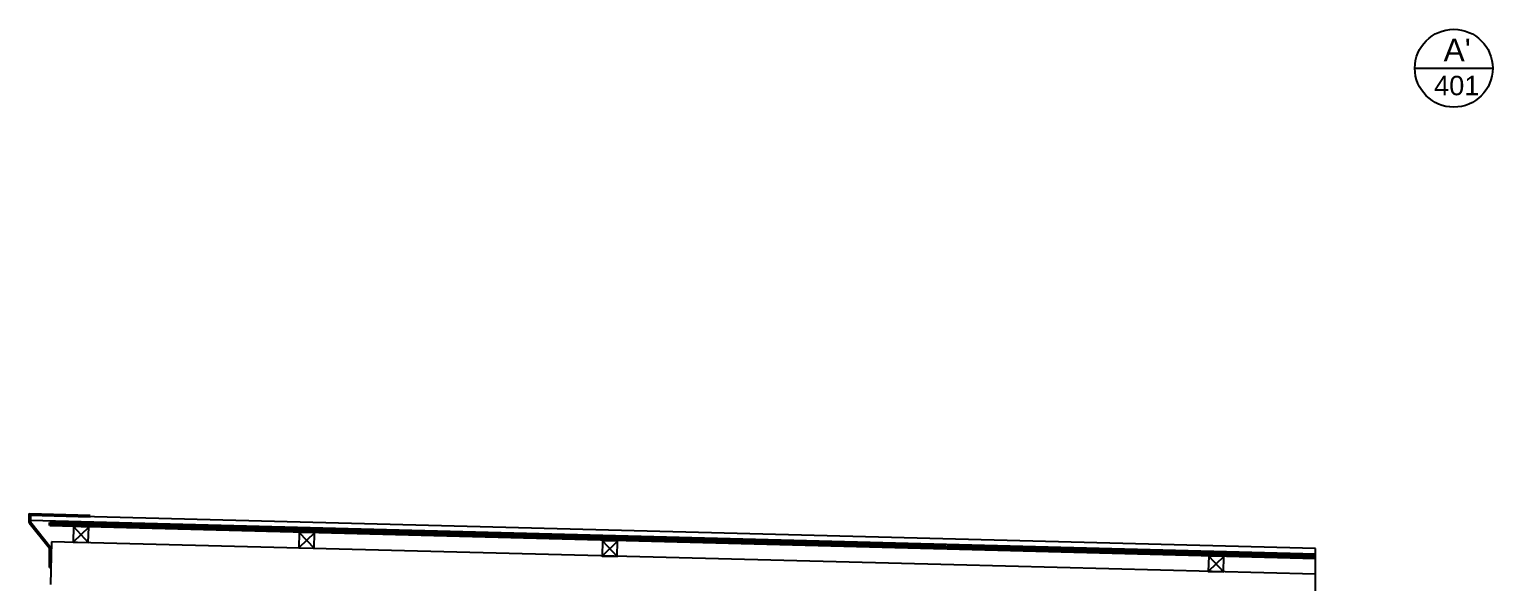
# Model space of a CAD drawing. Header units: millimetres. Extents: x -34406 to 2004, y -1078 to 14557.
# Drawn here: x 29.5 to 512.2, y -167.1 to 15.2 of the extents above; entities that cross this region are included whole.
import ezdxf

# ---------------------------------------------------------------- set-up
doc = ezdxf.new("R2010")
doc.units = ezdxf.units.MM
doc.header["$LTSCALE"] = 0.5
doc.layers.add('A-ANNO-SYMB', color=1, linetype='Continuous')
doc.layers.add('A-SECT-PATT', color=254, linetype='Continuous')
doc.layers.add('A-SECT-MCUT', color=254, linetype='Continuous', lineweight=35)
pattern_1 = [(45, (947.48017, -902.038), (-0.2245064, 0.2245064), [])]

msp = doc.modelspace()

# ---------------------------------------------------------------- hatches: boundary and pattern name
at = {"layer": 'A-SECT-PATT', "transparency": 33554687}
h = msp.add_hatch(dxfattribs=at)
h.set_pattern_fill('ANSI31', color=256, scale=0.1)
h.set_pattern_definition(pattern_1)
h.paths.add_polyline_path([(36.29, -147.55), (36.29, -148.55), (107.83, -150.4), (108.06, -149.41)])
h = msp.add_hatch(dxfattribs=at)
h.set_pattern_fill('ANSI31', color=256, scale=0.1)
h.set_pattern_definition(pattern_1)
h.paths.add_polyline_path([(108.06, -149.41), (107.83, -150.4), (262.59, -154.42), (262.33, -153.41)])
h.paths.add_polyline_path([(262.33, -153.41), (262.59, -154.42), (331.87, -156.21), (331.86, -155.21)])
h.paths.add_polyline_path([(359.47, -155.93), (332.1, -155.22), (332.11, -156.22), (359.77, -156.94)])
h.paths.add_polyline_path([(359.47, -155.93), (359.77, -156.94), (453.74, -159.37), (453.74, -158.37)])

# ---------------------------------------------------------------- linework, layer by layer
for p, q in [((453.74, -157.92), (29.84, -146.9)), ((453.74, -156.12), (29.89, -145.1)), ((334.41, -161.51), (36.87, -153.9)), ((332.11, -156.38), (332.11, -156.38)), ((453.74, -259.06), (453.74, -156.12)), ((453.74, -164.59), (334.41, -161.51))]:
    msp.add_line(p, q)
msp.add_lwpolyline([(36.87, -153.9), (36.56, -167.91)])
at = {"layer": 'A-ANNO-SYMB'}
msp.add_line((486.48, 2.33), (512.16, 2.33), dxfattribs=at)
msp.add_circle((499.32, 2.33), 12.84, dxfattribs=at)
at = {"layer": 'A-SECT-MCUT'}
for p, q in [((331.86, -155.21), (36.28, -147.55)), ((36.29, -148.55), (36.29, -147.55)), ((331.87, -156.21), (36.33, -148.55)), ((49.64, -145.32), (49.63, -145.62)), ((331.87, -156.21), (331.86, -155.21)), ((453.74, -158.37), (332.1, -155.22)), ((332.11, -156.22), (332.1, -155.22)), ((453.74, -159.37), (332.11, -156.22))]:
    msp.add_line(p, q, dxfattribs=at)
for points in [[(49.64, -145.32), (29.54, -144.76), (29.54, -147.48), (36.21, -155.92), (36.21, -162.34)], [(49.63, -145.62), (29.84, -145.07), (29.84, -147.37), (36.51, -155.82), (36.51, -162.35)]]:
    msp.add_lwpolyline(points, dxfattribs=at)
at = {"layer": 'A-SECT-PATT'}
for p, q in [((49.15, -149), (44.02, -153.96)), ((44.15, -148.87), (49.02, -154.09)), ((123.59, -150.95), (118.46, -155.9)), ((118.59, -150.82), (123.46, -156.03)), ((223.55, -153.65), (218.42, -158.61)), ((218.56, -153.52), (223.42, -158.74)), ((423.49, -158.72), (418.36, -163.68)), ((418.49, -158.59), (423.35, -163.81)), ((36.21, -162.34), (36.48, -162.34))]:
    msp.add_line(p, q, dxfattribs=at)
for points in [[(49.15, -149), (44.15, -148.87), (44.02, -153.96), (49.02, -154.09)], [(123.59, -150.95), (118.59, -150.82), (118.46, -155.9), (123.46, -156.03)], [(223.55, -153.65), (218.56, -153.52), (218.42, -158.61), (223.42, -158.74)], [(423.49, -158.72), (418.49, -158.59), (418.36, -163.68), (423.35, -163.81)]]:
    msp.add_lwpolyline(points, close=True, dxfattribs=at)

# ---------------------------------------------------------------- texts
at = {"layer": 'A-ANNO-SYMB', "attachment_point": 1}
for s, insert, char_height in [("{\\fArial|b0|i0|c0|p34;A'}", (495.97, 12.07), 7.472), ('{\\fArial|b0|i0|c0|p34;401}', (492.82, -0.18), 6.4159)]:
    msp.add_mtext_dynamic_manual_height_columns(s, width=120.2126, gutter_width=12.5, heights=[0], dxfattribs=dict(at, insert=insert, char_height=char_height))

doc.saveas('drawing.dxf')
